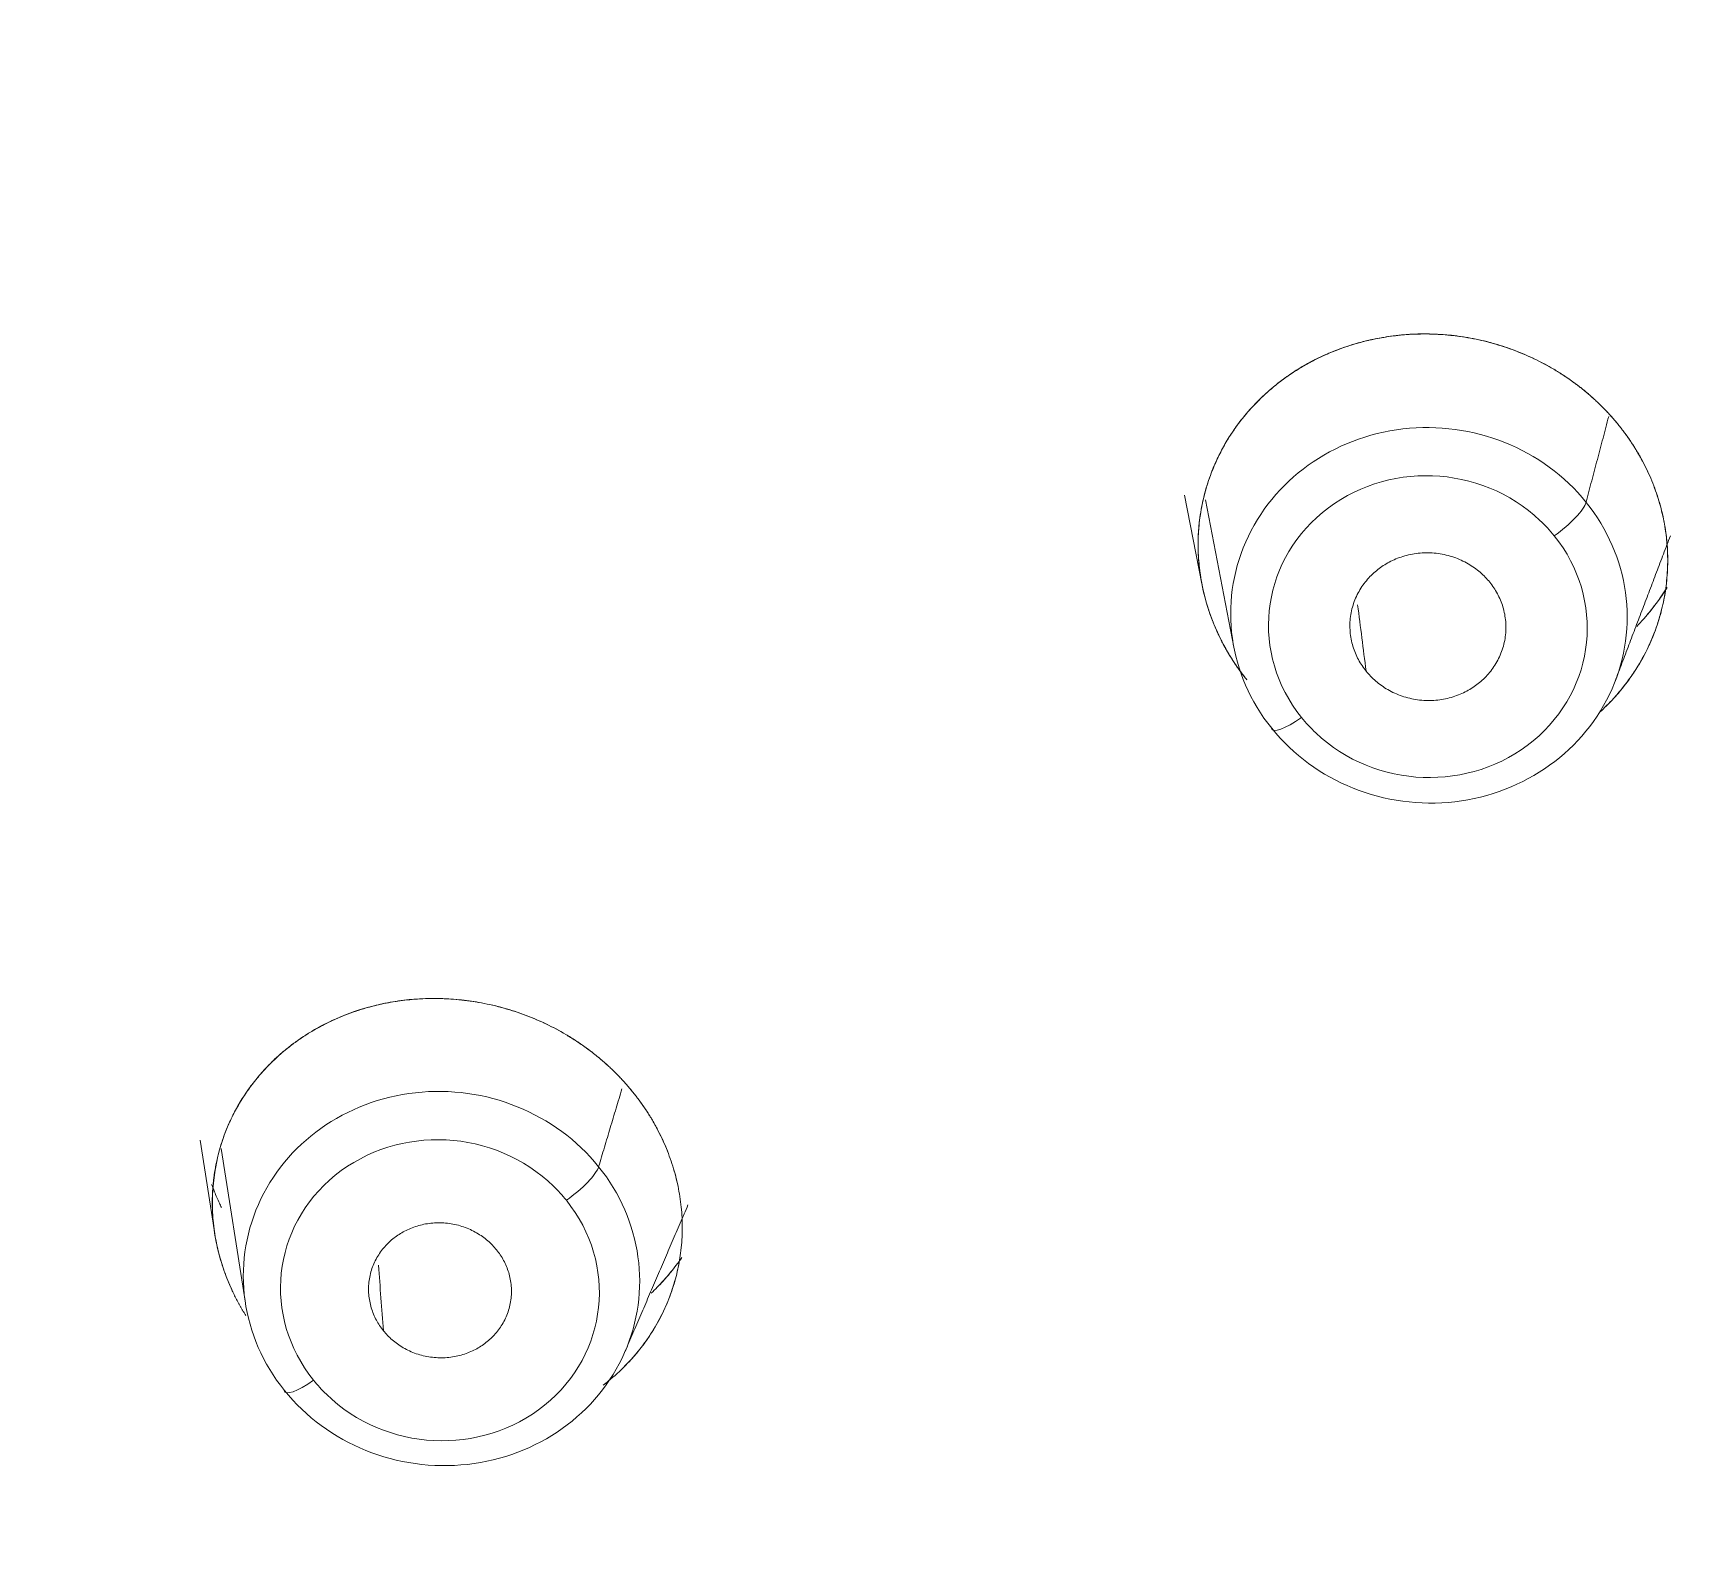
# Model space of a CAD drawing. Extents: x 6453 to 7582, y 0 to 827.
# Drawn here: x 6924.52 to 6937.32, y 468.15 to 479.79 of the extents above; entities that cross this region are included whole.
import ezdxf

# ---------------------------------------------------------------- set-up
doc = ezdxf.new("R2010")
doc.units = 0
doc.header["$LTSCALE"] = 30
doc.header["$MEASUREMENT"] = 0
doc.layers.add('1', color=7, linetype='CONTINUOUS')

msp = doc.modelspace()

# ---------------------------------------------------------------- linework, layer by layer
at = {"layer": '1', "color": 7, "linetype": 'Continuous', "lineweight": 18}
for p, q in [((6933.371, 476.234), (6933.503, 475.551)), ((6933.531, 476.196), (6933.75, 475.063)), ((6925.803, 471.272), (6925.915, 470.552)), ((6925.964, 471.208), (6926.15, 470.018)), ((6925.905, 470.613), (6925.915, 470.552))]:
    msp.add_line(p, q, dxfattribs=at)
for centre, major_axis, ratio, start_param, end_param in [((6959.952, 496.519), (-59.628, 0), 0.953717, 0, 1.529457), ((6959.952, 496.519), (-59.628, 0), 0.953717, 0, 1.529457), ((6935.249, 475.309), (-1.519, 0.131), 0.946747, 3.87792, 7.019513), ((6935.249, 475.309), (-1.519, 0.131), 0.946747, 0.736327, 3.87792), ((6927.658, 470.208), (-1.513, 0.19), 0.942829, 3.914589, 7.056182), ((6927.658, 470.208), (1.513, -0.19), 0.942829, 3.914589, 7.056182)]:
    msp.add_ellipse(centre, major_axis=major_axis, ratio=ratio, start_param=start_param, end_param=end_param, dxfattribs=at)
at = {"layer": '1', "color": 7, "linetype": 'Continuous', "lineweight": 13}
for centre, major_axis, ratio, start_param, end_param in [((6935.241, 475.222), (-1.221, 0.105), 0.946747, 4.01347, 7.019513), ((6936.221, 476.016), (-0.234, -0.188), 0.238566, 1.346254, 2.828942), ((6935.241, 475.222), (-1.221, 0.105), 0.946747, 3.87792, 4.01347), ((6935.241, 475.222), (-1.221, 0.105), 0.946747, 0.871877, 3.87792), ((6934.278, 474.62), (-0.234, -0.188), 0.238566, 6.146752, 7.62944), ((6935.241, 475.222), (-1.221, 0.105), 0.946747, 0.736327, 0.871877), ((6927.646, 470.118), (1.217, -0.153), 0.942829, 0.895772, 3.914589), ((6928.631, 470.909), (0.234, 0.188), 0.238566, 4.470394, 5.949007), ((6927.646, 470.118), (1.217, -0.153), 0.942829, 0.772996, 0.895772), ((6927.646, 470.118), (1.217, -0.153), 0.942829, 4.037364, 7.056182), ((6926.687, 469.525), (0.234, 0.188), 0.238566, 2.991781, 4.470394), ((6927.646, 470.118), (1.217, -0.153), 0.942829, 3.914589, 4.037364)]:
    msp.add_ellipse(centre, major_axis=major_axis, ratio=ratio, start_param=start_param, end_param=end_param, dxfattribs=at)
at = {"layer": '1', "color": 7, "linetype": 'Continuous', "lineweight": 18}
for points, knots in [([(6962.419, 439.668), (6962.999, 439.691), (6964.676, 439.78), (6967.443, 440.04), (6970.703, 440.52), (6973.93, 441.172), (6977.115, 441.992), (6980.248, 442.979), (6983.318, 444.129), (6986.318, 445.439), (6989.237, 446.905), (6992.067, 448.523), (6994.799, 450.287), (6997.425, 452.192), (6999.937, 454.232), (7002.327, 456.402), (7004.588, 458.694), (7006.713, 461.101), (7008.695, 463.617), (7010.529, 466.233), (7012.208, 468.942), (7013.729, 471.735), (7015.085, 474.604), (7016.274, 477.54), (7017.291, 480.534), (7018.133, 483.576), (7018.799, 486.659), (7019.284, 489.772), (7019.59, 492.905), (7019.713, 496.05), (7019.655, 499.196), (7019.414, 502.335), (7018.993, 505.456), (7018.391, 508.55), (7017.612, 511.608), (7016.657, 514.62), (7015.53, 517.578), (7014.233, 520.471), (7012.77, 523.292), (7011.147, 526.031), (7009.368, 528.681), (7007.439, 531.234), (7005.364, 533.681), (7003.152, 536.015), (7000.807, 538.229), (6998.339, 540.316), (6995.753, 542.27), (6993.058, 544.085), (6990.263, 545.755), (6987.375, 547.276), (6984.403, 548.643), (6981.357, 549.85), (6978.245, 550.896), (6975.078, 551.776), (6971.865, 552.489), (6968.616, 553.031), (6965.34, 553.401), (6962.047, 553.598), (6958.749, 553.622), (6955.453, 553.471), (6952.172, 553.148), (6948.914, 552.652), (6945.69, 551.986), (6942.51, 551.151), (6939.382, 550.149), (6936.317, 548.985), (6933.324, 547.661), (6930.413, 546.181), (6927.591, 544.551), (6924.868, 542.774), (6922.252, 540.857), (6919.75, 538.805), (6917.371, 536.624), (6915.122, 534.322), (6913.01, 531.904), (6911.04, 529.379), (6909.22, 526.755), (6907.554, 524.038), (6906.048, 521.238), (6904.706, 518.363), (6903.532, 515.422), (6902.531, 512.423), (6901.704, 509.377), (6901.055, 506.291), (6900.585, 503.176), (6900.295, 500.041), (6900.188, 496.896), (6900.263, 493.75), (6900.519, 490.612), (6900.956, 487.493), (6901.573, 484.402), (6902.368, 481.348), (6903.339, 478.34), (6904.481, 475.388), (6905.793, 472.5), (6907.27, 469.686), (6908.907, 466.954), (6910.699, 464.313), (6912.642, 461.769), (6914.729, 459.332), (6916.953, 457.008), (6919.309, 454.805), (6921.788, 452.73), (6924.384, 450.788), (6927.088, 448.985), (6929.892, 447.328), (6932.788, 445.82), (6935.766, 444.468), (6938.818, 443.274), (6941.935, 442.243), (6945.107, 441.377), (6948.323, 440.68), (6951.575, 440.153), (6954.634, 439.822), (6956.606, 439.702), (6957.484, 439.668)], [0, 0, 0, 0, 0.004702, 0.013606, 0.022511, 0.031416, 0.040321, 0.049226, 0.058131, 0.067035, 0.07594, 0.084844, 0.093748, 0.102652, 0.111556, 0.120459, 0.129362, 0.138265, 0.147168, 0.15607, 0.164972, 0.173874, 0.182775, 0.191676, 0.200577, 0.209478, 0.218378, 0.227279, 0.236179, 0.245079, 0.253978, 0.262878, 0.271778, 0.280678, 0.289578, 0.298478, 0.307379, 0.316279, 0.32518, 0.334081, 0.342982, 0.351884, 0.360785, 0.369687, 0.37859, 0.387493, 0.396396, 0.405299, 0.414202, 0.423106, 0.43201, 0.440914, 0.449818, 0.458723, 0.467628, 0.476532, 0.485437, 0.494342, 0.503247, 0.512152, 0.521057, 0.529962, 0.538867, 0.547772, 0.556677, 0.565582, 0.574486, 0.583391, 0.592295, 0.601199, 0.610103, 0.619007, 0.62791, 0.636813, 0.645716, 0.654619, 0.663521, 0.672423, 0.681325, 0.690226, 0.699127, 0.708028, 0.716929, 0.725829, 0.734729, 0.743629, 0.752529, 0.761429, 0.770329, 0.779229, 0.788129, 0.797029, 0.805929, 0.814829, 0.82373, 0.832631, 0.841532, 0.850433, 0.859334, 0.868236, 0.877138, 0.886041, 0.894944, 0.903847, 0.91275, 0.921653, 0.930557, 0.939461, 0.948365, 0.95727, 0.966174, 0.975079, 0.983983, 0.992888, 1, 1, 1, 1]), ([(6995.778, 451.033), (6996.33, 451.416), (6997.748, 452.443), (6999.935, 454.234), (7002.327, 456.401), (7004.588, 458.694), (7006.713, 461.101), (7008.695, 463.617), (7010.529, 466.233), (7012.208, 468.942), (7013.729, 471.735), (7015.085, 474.604), (7016.274, 477.54), (7017.291, 480.534), (7018.133, 483.576), (7018.799, 486.659), (7019.284, 489.772), (7019.59, 492.905), (7019.713, 496.05), (7019.655, 499.196), (7019.414, 502.335), (7018.993, 505.456), (7018.391, 508.55), (7017.612, 511.608), (7016.657, 514.62), (7015.53, 517.578), (7014.233, 520.471), (7012.77, 523.292), (7011.147, 526.031), (7009.368, 528.681), (7007.439, 531.234), (7005.364, 533.681), (7003.152, 536.015), (7000.807, 538.229), (6998.339, 540.316), (6995.753, 542.27), (6993.058, 544.085), (6990.263, 545.755), (6987.375, 547.276), (6984.403, 548.643), (6981.357, 549.85), (6978.245, 550.896), (6975.078, 551.776), (6971.865, 552.489), (6968.616, 553.031), (6965.34, 553.401), (6962.047, 553.598), (6958.749, 553.622), (6955.453, 553.471), (6952.172, 553.148), (6948.914, 552.652), (6945.69, 551.986), (6942.51, 551.151), (6939.382, 550.149), (6936.317, 548.985), (6933.324, 547.661), (6930.413, 546.181), (6927.591, 544.551), (6924.868, 542.774), (6922.252, 540.857), (6919.75, 538.805), (6917.371, 536.624), (6915.122, 534.322), (6913.01, 531.904), (6911.04, 529.379), (6909.22, 526.755), (6907.554, 524.038), (6906.048, 521.238), (6904.706, 518.363), (6903.532, 515.422), (6902.531, 512.423), (6901.704, 509.377), (6901.055, 506.291), (6900.585, 503.176), (6900.295, 500.041), (6900.188, 496.896), (6900.263, 493.75), (6900.519, 490.612), (6900.956, 487.493), (6901.573, 484.402), (6902.368, 481.348), (6903.339, 478.34), (6904.481, 475.388), (6905.793, 472.5), (6907.27, 469.686), (6908.907, 466.954), (6910.699, 464.313), (6912.642, 461.769), (6914.729, 459.332), (6916.954, 457.009), (6919.307, 454.804), (6921.793, 452.736), (6923.685, 451.284), (6924.774, 450.56), (6924.962, 450.437)], [0, 0, 0, 0, 0.006833, 0.017845, 0.028856, 0.039868, 0.050878, 0.061889, 0.072899, 0.083908, 0.094918, 0.105926, 0.116935, 0.127943, 0.138951, 0.149959, 0.160966, 0.171973, 0.18298, 0.193987, 0.204994, 0.216001, 0.227008, 0.238016, 0.249023, 0.26003, 0.271038, 0.282046, 0.293055, 0.304063, 0.315072, 0.326082, 0.337091, 0.348102, 0.359112, 0.370123, 0.381134, 0.392146, 0.403157, 0.414169, 0.425182, 0.436194, 0.447207, 0.45822, 0.469233, 0.480246, 0.491259, 0.502272, 0.513286, 0.524299, 0.535313, 0.546326, 0.557339, 0.568352, 0.579365, 0.590378, 0.601391, 0.612403, 0.623416, 0.634428, 0.645439, 0.656451, 0.667462, 0.678472, 0.689483, 0.700493, 0.711502, 0.722512, 0.73352, 0.744529, 0.755537, 0.766545, 0.777553, 0.78856, 0.799567, 0.810574, 0.821581, 0.832588, 0.843595, 0.854602, 0.865609, 0.876617, 0.887624, 0.898632, 0.90964, 0.920649, 0.931657, 0.942666, 0.953676, 0.964686, 0.975696, 0.986706, 0.997717, 1, 1, 1, 1]), ([(6936.71, 476.769), (6936.706, 476.775), (6936.697, 476.785), (6936.684, 476.801), (6936.67, 476.817), (6936.656, 476.833), (6936.642, 476.849), (6936.628, 476.864), (6936.614, 476.879), (6936.599, 476.895), (6936.584, 476.91), (6936.569, 476.925), (6936.554, 476.94), (6936.538, 476.954), (6936.523, 476.969), (6936.507, 476.983), (6936.491, 476.998), (6936.458, 477.026), (6936.408, 477.067), (6936.338, 477.119), (6936.265, 477.168), (6936.169, 477.226), (6936.044, 477.291), (6935.888, 477.356), (6935.721, 477.409), (6935.521, 477.453), (6935.282, 477.478), (6935.053, 477.47), (6934.876, 477.444), (6934.726, 477.412), (6934.588, 477.369), (6934.444, 477.31), (6934.333, 477.255), (6934.245, 477.204), (6934.187, 477.166), (6934.135, 477.129), (6934.075, 477.084), (6934.013, 477.031), (6933.935, 476.959), (6933.84, 476.858), (6933.748, 476.736), (6933.675, 476.618), (6933.621, 476.512), (6933.569, 476.391), (6933.525, 476.255), (6933.491, 476.096), (6933.473, 475.931), (6933.474, 475.759), (6933.493, 475.593), (6933.523, 475.457), (6933.555, 475.349), (6933.585, 475.266), (6933.619, 475.185), (6933.65, 475.12), (6933.677, 475.071), (6933.696, 475.037), (6933.716, 475.003), (6933.736, 474.97), (6933.757, 474.938), (6933.779, 474.906), (6933.802, 474.874), (6933.825, 474.843), (6933.841, 474.823), (6933.849, 474.813)], [0, 0, 0, 0, 0.003751, 0.007509, 0.011272, 0.015042, 0.018817, 0.022599, 0.026388, 0.030182, 0.033982, 0.037789, 0.041602, 0.045421, 0.049247, 0.053079, 0.056916, 0.060761, 0.076252, 0.091735, 0.10721, 0.122677, 0.151589, 0.18128, 0.212088, 0.24326, 0.28922, 0.338498, 0.364408, 0.384352, 0.420891, 0.442255, 0.468837, 0.488584, 0.498049, 0.507061, 0.523948, 0.539218, 0.552759, 0.583116, 0.616762, 0.639304, 0.661776, 0.684175, 0.714499, 0.743346, 0.776491, 0.809227, 0.840606, 0.871055, 0.88732, 0.903597, 0.919886, 0.936187, 0.943365, 0.950522, 0.957656, 0.964769, 0.971859, 0.978927, 0.985974, 0.992998, 1, 1, 1, 1]), ([(6936.71, 476.769), (6936.706, 476.775), (6936.697, 476.785), (6936.684, 476.801), (6936.67, 476.817), (6936.656, 476.833), (6936.642, 476.849), (6936.628, 476.864), (6936.614, 476.879), (6936.599, 476.895), (6936.584, 476.91), (6936.569, 476.925), (6936.554, 476.94), (6936.538, 476.954), (6936.523, 476.969), (6936.507, 476.983), (6936.491, 476.998), (6936.458, 477.026), (6936.408, 477.067), (6936.338, 477.119), (6936.265, 477.168), (6936.169, 477.226), (6936.044, 477.291), (6935.888, 477.356), (6935.721, 477.409), (6935.556, 477.445), (6935.392, 477.467), (6935.226, 477.476), (6935.051, 477.469), (6934.882, 477.446), (6934.711, 477.408), (6934.536, 477.351), (6934.396, 477.288), (6934.295, 477.233), (6934.239, 477.2), (6934.187, 477.166), (6934.135, 477.129), (6934.075, 477.084), (6934.013, 477.031), (6933.935, 476.959), (6933.84, 476.858), (6933.748, 476.736), (6933.675, 476.618), (6933.621, 476.512), (6933.569, 476.391), (6933.525, 476.255), (6933.494, 476.113), (6933.478, 475.98), (6933.47, 475.804), (6933.49, 475.579), (6933.544, 475.376), (6933.593, 475.246), (6933.622, 475.18), (6933.653, 475.115), (6933.683, 475.06), (6933.709, 475.015), (6933.73, 474.98), (6933.752, 474.945), (6933.776, 474.911), (6933.799, 474.878), (6933.824, 474.845), (6933.841, 474.824), (6933.849, 474.813)], [0, 0, 0, 0, 0.003751, 0.007509, 0.011272, 0.015042, 0.018818, 0.0226, 0.026388, 0.030183, 0.033983, 0.03779, 0.041603, 0.045423, 0.049248, 0.05308, 0.056918, 0.060762, 0.076255, 0.091738, 0.107213, 0.122681, 0.151593, 0.181286, 0.212094, 0.243267, 0.270317, 0.299133, 0.33105, 0.363575, 0.389412, 0.425393, 0.462562, 0.472658, 0.488638, 0.498103, 0.507115, 0.524004, 0.539274, 0.552815, 0.583173, 0.61682, 0.639363, 0.661835, 0.684235, 0.71456, 0.743407, 0.767061, 0.790549, 0.843621, 0.894232, 0.907608, 0.920969, 0.934316, 0.947649, 0.955208, 0.96274, 0.970246, 0.977724, 0.985176, 0.992602, 1, 1, 1, 1]), ([(6933.849, 474.813), (6933.845, 474.818), (6933.836, 474.829), (6933.823, 474.846), (6933.811, 474.863), (6933.798, 474.879), (6933.786, 474.896), (6933.774, 474.913), (6933.762, 474.931), (6933.751, 474.948), (6933.739, 474.965), (6933.728, 474.983), (6933.717, 475.001), (6933.707, 475.018), (6933.696, 475.036), (6933.686, 475.054), (6933.676, 475.072), (6933.666, 475.091), (6933.646, 475.129), (6933.618, 475.188), (6933.584, 475.268), (6933.555, 475.35), (6933.522, 475.46), (6933.492, 475.6), (6933.474, 475.769), (6933.474, 475.937), (6933.492, 476.104), (6933.528, 476.266), (6933.581, 476.424), (6933.65, 476.576), (6933.737, 476.72), (6933.839, 476.856), (6933.956, 476.982), (6934.086, 477.095), (6934.228, 477.195), (6934.379, 477.281), (6934.537, 477.351), (6934.702, 477.405), (6934.869, 477.444), (6935.039, 477.468), (6935.209, 477.476), (6935.38, 477.469), (6935.549, 477.447), (6935.716, 477.411), (6935.879, 477.359), (6936.038, 477.294), (6936.166, 477.228), (6936.264, 477.168), (6936.336, 477.12), (6936.405, 477.069), (6936.459, 477.025), (6936.5, 476.989), (6936.529, 476.964), (6936.556, 476.937), (6936.583, 476.911), (6936.61, 476.883), (6936.636, 476.856), (6936.661, 476.827), (6936.686, 476.799), (6936.702, 476.779), (6936.71, 476.769)], [0, 0, 0, 0, 0.003802, 0.0076, 0.011396, 0.01519, 0.018982, 0.022774, 0.026564, 0.030354, 0.034144, 0.037935, 0.041727, 0.045521, 0.049317, 0.053115, 0.056916, 0.060721, 0.064529, 0.08064, 0.096723, 0.112813, 0.128946, 0.161045, 0.193129, 0.224896, 0.256654, 0.288255, 0.31984, 0.35162, 0.383225, 0.415206, 0.447226, 0.479499, 0.511374, 0.542993, 0.574614, 0.605649, 0.636433, 0.666698, 0.696891, 0.726887, 0.756741, 0.786747, 0.81672, 0.847029, 0.877323, 0.892616, 0.90787, 0.923126, 0.938426, 0.94529, 0.95214, 0.958979, 0.965811, 0.97264, 0.979469, 0.986303, 0.993146, 1, 1, 1, 1]), ([(6933.849, 474.813), (6933.845, 474.818), (6933.836, 474.829), (6933.823, 474.846), (6933.811, 474.863), (6933.798, 474.879), (6933.786, 474.896), (6933.774, 474.913), (6933.762, 474.931), (6933.751, 474.948), (6933.739, 474.965), (6933.728, 474.983), (6933.717, 475.001), (6933.707, 475.018), (6933.696, 475.036), (6933.686, 475.054), (6933.676, 475.072), (6933.666, 475.091), (6933.646, 475.129), (6933.618, 475.188), (6933.584, 475.268), (6933.555, 475.35), (6933.522, 475.46), (6933.492, 475.6), (6933.474, 475.769), (6933.474, 475.937), (6933.492, 476.104), (6933.528, 476.266), (6933.581, 476.424), (6933.65, 476.576), (6933.737, 476.72), (6933.839, 476.856), (6933.956, 476.982), (6934.086, 477.095), (6934.228, 477.195), (6934.379, 477.281), (6934.537, 477.351), (6934.702, 477.405), (6934.869, 477.444), (6935.039, 477.468), (6935.209, 477.476), (6935.38, 477.469), (6935.549, 477.447), (6935.716, 477.411), (6935.879, 477.359), (6936.038, 477.294), (6936.166, 477.228), (6936.264, 477.168), (6936.336, 477.12), (6936.405, 477.069), (6936.459, 477.025), (6936.5, 476.989), (6936.529, 476.964), (6936.556, 476.937), (6936.583, 476.911), (6936.61, 476.883), (6936.636, 476.856), (6936.661, 476.827), (6936.686, 476.799), (6936.702, 476.779), (6936.71, 476.769)], [0, 0, 0, 0, 0.003802, 0.0076, 0.011396, 0.01519, 0.018982, 0.022774, 0.026564, 0.030354, 0.034144, 0.037935, 0.041727, 0.045521, 0.049317, 0.053115, 0.056916, 0.060721, 0.064529, 0.08064, 0.096723, 0.112813, 0.128946, 0.161045, 0.193129, 0.224896, 0.256654, 0.288255, 0.31984, 0.35162, 0.383225, 0.415206, 0.447226, 0.479499, 0.511374, 0.542993, 0.574614, 0.605649, 0.636433, 0.666698, 0.696891, 0.726887, 0.756741, 0.786747, 0.81672, 0.847029, 0.877323, 0.892616, 0.90787, 0.923126, 0.938426, 0.94529, 0.95214, 0.958979, 0.965811, 0.97264, 0.979469, 0.986303, 0.993146, 1, 1, 1, 1]), ([(6936.566, 474.567), (6936.596, 474.595), (6936.675, 474.672), (6936.772, 474.79), (6936.867, 474.932), (6936.943, 475.074), (6937.006, 475.233), (6937.049, 475.387), (6937.076, 475.542), (6937.088, 475.703), (6937.082, 475.87), (6937.058, 476.032), (6937.026, 476.164), (6936.992, 476.267), (6936.963, 476.344), (6936.93, 476.42), (6936.898, 476.482), (6936.872, 476.531), (6936.851, 476.566), (6936.83, 476.602), (6936.807, 476.636), (6936.784, 476.671), (6936.76, 476.704), (6936.735, 476.737), (6936.718, 476.758), (6936.71, 476.769)], [0, 0, 0, 0, 0.050588, 0.13455, 0.187638, 0.262233, 0.335435, 0.40069, 0.461448, 0.531935, 0.601647, 0.668738, 0.734053, 0.76756, 0.801092, 0.834652, 0.86824, 0.88489, 0.901488, 0.918035, 0.93453, 0.950974, 0.967367, 0.983709, 1, 1, 1, 1]), ([(6936.71, 476.769), (6936.714, 476.764), (6936.723, 476.753), (6936.736, 476.736), (6936.748, 476.72), (6936.761, 476.703), (6936.773, 476.686), (6936.785, 476.669), (6936.796, 476.652), (6936.808, 476.635), (6936.819, 476.618), (6936.83, 476.601), (6936.841, 476.583), (6936.852, 476.565), (6936.862, 476.547), (6936.872, 476.53), (6936.882, 476.512), (6936.902, 476.475), (6936.93, 476.419), (6936.963, 476.344), (6936.993, 476.267), (6937.027, 476.162), (6937.06, 476.028), (6937.082, 475.865), (6937.087, 475.699), (6937.075, 475.534), (6937.046, 475.372), (6937, 475.214), (6936.937, 475.062), (6936.859, 474.917), (6936.765, 474.78), (6936.677, 474.677), (6936.622, 474.621), (6936.605, 474.604)], [0, 0, 0, 0, 0.00845, 0.016893, 0.025331, 0.033763, 0.042193, 0.050621, 0.059049, 0.067478, 0.07591, 0.084346, 0.092788, 0.101236, 0.109693, 0.11816, 0.126637, 0.135128, 0.16936, 0.203505, 0.237658, 0.271908, 0.341166, 0.410403, 0.480167, 0.550619, 0.620909, 0.691041, 0.760589, 0.83057, 0.900358, 0.9707, 1, 1, 1, 1]), ([(6937.029, 476.147), (6937.025, 476.161), (6937.014, 476.201), (6936.992, 476.267), (6936.963, 476.344), (6936.93, 476.42), (6936.898, 476.482), (6936.872, 476.531), (6936.851, 476.566), (6936.83, 476.602), (6936.807, 476.636), (6936.784, 476.671), (6936.76, 476.704), (6936.735, 476.737), (6936.718, 476.758), (6936.71, 476.769)], [0, 0, 0, 0, 0.062557, 0.180665, 0.298864, 0.41716, 0.535556, 0.594246, 0.652754, 0.71108, 0.769225, 0.827188, 0.884972, 0.942576, 1, 1, 1, 1]), ([(6936.71, 476.769), (6936.714, 476.764), (6936.723, 476.753), (6936.736, 476.736), (6936.748, 476.72), (6936.761, 476.703), (6936.773, 476.686), (6936.785, 476.669), (6936.796, 476.652), (6936.808, 476.635), (6936.819, 476.618), (6936.83, 476.601), (6936.841, 476.583), (6936.852, 476.565), (6936.862, 476.547), (6936.872, 476.53), (6936.882, 476.512), (6936.902, 476.475), (6936.93, 476.419), (6936.963, 476.344), (6936.993, 476.267), (6937.014, 476.201), (6937.026, 476.161), (6937.029, 476.147)], [0, 0, 0, 0, 0.029134, 0.058243, 0.087332, 0.116405, 0.145468, 0.174526, 0.203583, 0.232644, 0.261714, 0.290799, 0.319902, 0.34903, 0.378186, 0.407376, 0.436605, 0.465876, 0.583897, 0.701621, 0.819366, 0.937452, 1, 1, 1, 1]), ([(6937.084, 475.784), (6937.085, 475.756), (6937.085, 475.672), (6937.075, 475.534), (6937.046, 475.372), (6937, 475.214), (6936.937, 475.062), (6936.859, 474.917), (6936.765, 474.78), (6936.677, 474.677), (6936.622, 474.621), (6936.605, 474.604)], [0, 0, 0, 0, 0.063659, 0.190559, 0.317167, 0.443491, 0.568764, 0.694816, 0.820521, 0.947224, 1, 1, 1, 1]), ([(6936.901, 475.283), (6936.941, 475.327), (6937.003, 475.405), (6937.059, 475.488), (6937.08, 475.522)], [0, 0, 0, 0, 0.59529, 1, 1, 1, 1]), ([(6936.901, 475.283), (6936.941, 475.327), (6937.003, 475.405), (6937.059, 475.488), (6937.08, 475.522)], [0, 0, 0, 0, 0.59529, 1, 1, 1, 1]), ([(6937.068, 475.504), (6937.055, 475.483), (6937.003, 475.406), (6936.929, 475.312), (6936.864, 475.242), (6936.847, 475.223)], [0, 0, 0, 0, 0.201431, 0.787915, 1, 1, 1, 1]), ([(6937.068, 475.504), (6937.055, 475.483), (6937.003, 475.406), (6936.929, 475.312), (6936.864, 475.242), (6936.847, 475.223)], [0, 0, 0, 0, 0.201431, 0.787915, 1, 1, 1, 1]), ([(6936.566, 474.567), (6936.596, 474.595), (6936.675, 474.672), (6936.772, 474.79), (6936.867, 474.932), (6936.933, 475.055), (6936.971, 475.145), (6936.984, 475.179)], [0, 0, 0, 0, 0.163954, 0.436068, 0.608122, 0.84988, 1, 1, 1, 1]), ([(6929.131, 471.639), (6929.127, 471.645), (6929.118, 471.655), (6929.105, 471.671), (6929.091, 471.687), (6929.078, 471.703), (6929.064, 471.719), (6929.05, 471.734), (6929.035, 471.749), (6929.021, 471.765), (6929.006, 471.78), (6928.991, 471.795), (6928.976, 471.81), (6928.96, 471.824), (6928.945, 471.839), (6928.929, 471.853), (6928.913, 471.868), (6928.88, 471.896), (6928.83, 471.938), (6928.761, 471.99), (6928.688, 472.039), (6928.592, 472.099), (6928.467, 472.166), (6928.308, 472.234), (6928.14, 472.29), (6927.941, 472.336), (6927.704, 472.365), (6927.476, 472.362), (6927.296, 472.339), (6927.163, 472.313), (6927.024, 472.275), (6926.878, 472.222), (6926.77, 472.17), (6926.696, 472.13), (6926.652, 472.104), (6926.607, 472.076), (6926.557, 472.042), (6926.498, 472), (6926.434, 471.947), (6926.368, 471.889), (6926.3, 471.819), (6926.227, 471.735), (6926.158, 471.642), (6926.095, 471.542), (6926.04, 471.438), (6925.988, 471.317), (6925.944, 471.18), (6925.91, 471.019), (6925.894, 470.85), (6925.897, 470.677), (6925.919, 470.511), (6925.951, 470.376), (6925.985, 470.271), (6926.013, 470.195), (6926.035, 470.146), (6926.045, 470.124)], [0, 0, 0, 0, 0.004038, 0.008083, 0.012134, 0.016191, 0.020255, 0.024326, 0.028403, 0.032486, 0.036577, 0.040673, 0.044777, 0.048887, 0.053004, 0.057127, 0.061257, 0.065394, 0.082064, 0.098725, 0.115378, 0.132024, 0.163694, 0.196231, 0.230013, 0.264204, 0.312254, 0.366249, 0.395273, 0.417198, 0.445645, 0.480193, 0.50969, 0.517504, 0.530965, 0.540548, 0.54986, 0.567814, 0.584805, 0.600754, 0.622079, 0.645223, 0.67019, 0.69471, 0.719261, 0.743842, 0.777623, 0.810258, 0.847373, 0.883627, 0.918002, 0.950908, 0.968018, 0.985114, 1, 1, 1, 1]), ([(6926.154, 469.923), (6926.153, 469.925), (6926.148, 469.932), (6926.14, 469.946), (6926.129, 469.964), (6926.118, 469.982), (6926.108, 470.001), (6926.097, 470.019), (6926.077, 470.057), (6926.049, 470.114), (6926.015, 470.192), (6925.985, 470.271), (6925.95, 470.38), (6925.917, 470.518), (6925.896, 470.687), (6925.895, 470.857), (6925.918, 471.081), (6925.99, 471.352), (6926.122, 471.598), (6926.257, 471.774), (6926.374, 471.896), (6926.503, 472.006), (6926.644, 472.103), (6926.795, 472.185), (6926.954, 472.251), (6927.118, 472.303), (6927.284, 472.339), (6927.452, 472.359), (6927.622, 472.364), (6927.793, 472.355), (6927.966, 472.33), (6928.136, 472.291), (6928.302, 472.237), (6928.462, 472.169), (6928.59, 472.101), (6928.688, 472.04), (6928.759, 471.991), (6928.828, 471.939), (6928.882, 471.895), (6928.923, 471.859), (6928.951, 471.833), (6928.979, 471.807), (6929.006, 471.78), (6929.032, 471.753), (6929.058, 471.725), (6929.083, 471.697), (6929.107, 471.669), (6929.123, 471.649), (6929.131, 471.639)], [0, 0, 0, 0, 0.001125, 0.005127, 0.009134, 0.013145, 0.017161, 0.021182, 0.02521, 0.041545, 0.057839, 0.074127, 0.090448, 0.124022, 0.157417, 0.190967, 0.225006, 0.292542, 0.358832, 0.391951, 0.425246, 0.458871, 0.491984, 0.524835, 0.557902, 0.590104, 0.621909, 0.653132, 0.684302, 0.71571, 0.747233, 0.779166, 0.810674, 0.842075, 0.873693, 0.889469, 0.905218, 0.920981, 0.936799, 0.943856, 0.950895, 0.957921, 0.964937, 0.971947, 0.978955, 0.985964, 0.992977, 1, 1, 1, 1]), ([(6926.154, 469.923), (6926.153, 469.925), (6926.148, 469.932), (6926.14, 469.946), (6926.129, 469.964), (6926.118, 469.982), (6926.108, 470.001), (6926.097, 470.019), (6926.077, 470.057), (6926.049, 470.114), (6926.015, 470.192), (6925.985, 470.271), (6925.95, 470.38), (6925.917, 470.518), (6925.896, 470.687), (6925.895, 470.857), (6925.918, 471.081), (6925.99, 471.352), (6926.122, 471.598), (6926.257, 471.774), (6926.374, 471.896), (6926.503, 472.006), (6926.644, 472.103), (6926.795, 472.185), (6926.954, 472.251), (6927.118, 472.303), (6927.284, 472.339), (6927.452, 472.359), (6927.622, 472.364), (6927.793, 472.355), (6927.966, 472.33), (6928.136, 472.291), (6928.302, 472.237), (6928.462, 472.169), (6928.59, 472.101), (6928.688, 472.04), (6928.759, 471.991), (6928.828, 471.939), (6928.882, 471.895), (6928.923, 471.859), (6928.951, 471.833), (6928.979, 471.807), (6929.006, 471.78), (6929.032, 471.753), (6929.058, 471.725), (6929.083, 471.697), (6929.107, 471.669), (6929.123, 471.649), (6929.131, 471.639)], [0, 0, 0, 0, 0.001125, 0.005127, 0.009134, 0.013145, 0.017161, 0.021182, 0.02521, 0.041545, 0.057839, 0.074127, 0.090448, 0.124022, 0.157417, 0.190967, 0.225006, 0.292542, 0.358832, 0.391951, 0.425246, 0.458871, 0.491984, 0.524835, 0.557902, 0.590104, 0.621909, 0.653132, 0.684302, 0.71571, 0.747233, 0.779166, 0.810674, 0.842075, 0.873693, 0.889469, 0.905218, 0.920981, 0.936799, 0.943856, 0.950895, 0.957921, 0.964937, 0.971947, 0.978955, 0.985964, 0.992977, 1, 1, 1, 1]), ([(6929.131, 471.639), (6929.127, 471.645), (6929.118, 471.655), (6929.105, 471.671), (6929.091, 471.687), (6929.078, 471.703), (6929.064, 471.719), (6929.05, 471.734), (6929.035, 471.749), (6929.021, 471.765), (6929.006, 471.78), (6928.991, 471.795), (6928.976, 471.81), (6928.96, 471.824), (6928.945, 471.839), (6928.929, 471.853), (6928.913, 471.868), (6928.88, 471.896), (6928.83, 471.938), (6928.761, 471.99), (6928.688, 472.039), (6928.592, 472.099), (6928.467, 472.166), (6928.308, 472.234), (6928.14, 472.29), (6927.973, 472.329), (6927.809, 472.353), (6927.642, 472.364), (6927.466, 472.36), (6927.297, 472.34), (6927.126, 472.305), (6926.951, 472.252), (6926.812, 472.191), (6926.71, 472.138), (6926.657, 472.107), (6926.607, 472.076), (6926.557, 472.042), (6926.498, 472), (6926.434, 471.947), (6926.368, 471.889), (6926.3, 471.819), (6926.227, 471.735), (6926.158, 471.642), (6926.095, 471.542), (6926.04, 471.438), (6925.988, 471.317), (6925.944, 471.18), (6925.914, 471.039), (6925.899, 470.912), (6925.894, 470.788), (6925.9, 470.655), (6925.916, 470.538), (6925.935, 470.447), (6925.951, 470.381), (6925.971, 470.315), (6926, 470.228), (6926.026, 470.164), (6926.045, 470.123)], [0, 0, 0, 0, 0.004037, 0.008081, 0.012132, 0.016189, 0.020252, 0.024322, 0.028399, 0.032482, 0.036572, 0.040668, 0.044771, 0.04888, 0.052996, 0.057119, 0.061249, 0.065385, 0.082053, 0.098712, 0.115363, 0.132007, 0.163671, 0.196205, 0.229982, 0.264168, 0.293546, 0.32489, 0.359664, 0.395135, 0.423558, 0.462028, 0.503023, 0.514061, 0.530928, 0.54051, 0.54982, 0.567771, 0.58476, 0.600707, 0.62203, 0.645171, 0.670133, 0.694651, 0.719198, 0.743775, 0.777552, 0.810183, 0.834215, 0.857952, 0.887812, 0.916795, 0.930787, 0.944512, 0.958624, 0.972895, 1, 1, 1, 1]), ([(6928.902, 469.389), (6928.915, 469.399), (6928.975, 469.446), (6929.082, 469.544), (6929.193, 469.672), (6929.288, 469.811), (6929.365, 469.95), (6929.429, 470.106), (6929.472, 470.257), (6929.5, 470.411), (6929.512, 470.57), (6929.506, 470.736), (6929.483, 470.897), (6929.451, 471.028), (6929.417, 471.131), (6929.388, 471.209), (6929.354, 471.286), (6929.322, 471.348), (6929.295, 471.398), (6929.274, 471.434), (6929.253, 471.47), (6929.23, 471.505), (6929.206, 471.539), (6929.182, 471.573), (6929.157, 471.607), (6929.14, 471.629), (6929.131, 471.639)], [0, 0, 0, 0, 0.019478, 0.090869, 0.171603, 0.222011, 0.293217, 0.363178, 0.425687, 0.484075, 0.551336, 0.617826, 0.681771, 0.743996, 0.776261, 0.808549, 0.840861, 0.873201, 0.889229, 0.905205, 0.92113, 0.937004, 0.952828, 0.968602, 0.984326, 1, 1, 1, 1]), ([(6928.902, 469.389), (6928.915, 469.399), (6928.975, 469.446), (6929.082, 469.544), (6929.193, 469.672), (6929.288, 469.811), (6929.365, 469.95), (6929.429, 470.106), (6929.472, 470.257), (6929.5, 470.411), (6929.512, 470.57), (6929.506, 470.736), (6929.483, 470.897), (6929.451, 471.028), (6929.417, 471.131), (6929.388, 471.209), (6929.354, 471.286), (6929.322, 471.348), (6929.295, 471.398), (6929.274, 471.434), (6929.253, 471.47), (6929.23, 471.505), (6929.206, 471.539), (6929.182, 471.573), (6929.157, 471.607), (6929.14, 471.629), (6929.131, 471.639)], [0, 0, 0, 0, 0.019478, 0.090869, 0.171603, 0.222011, 0.293217, 0.363178, 0.425687, 0.484075, 0.551336, 0.617826, 0.681771, 0.743996, 0.776261, 0.808549, 0.840861, 0.873201, 0.889229, 0.905205, 0.92113, 0.937004, 0.952828, 0.968602, 0.984326, 1, 1, 1, 1]), ([(6929.131, 471.639), (6929.136, 471.634), (6929.144, 471.623), (6929.157, 471.606), (6929.17, 471.589), (6929.183, 471.572), (6929.195, 471.555), (6929.207, 471.538), (6929.219, 471.521), (6929.231, 471.503), (6929.242, 471.486), (6929.253, 471.468), (6929.264, 471.45), (6929.275, 471.432), (6929.286, 471.414), (6929.296, 471.396), (6929.306, 471.377), (6929.326, 471.34), (6929.354, 471.284), (6929.388, 471.208), (6929.417, 471.131), (6929.448, 471.036), (6929.466, 470.967), (6929.475, 470.924)], [0, 0, 0, 0, 0.025907, 0.051795, 0.077666, 0.103527, 0.12938, 0.155231, 0.181083, 0.206942, 0.232811, 0.258695, 0.284598, 0.310525, 0.33648, 0.362467, 0.38849, 0.414554, 0.518898, 0.622952, 0.726997, 0.831307, 1, 1, 1, 1]), ([(6929.131, 471.639), (6929.136, 471.634), (6929.144, 471.623), (6929.157, 471.606), (6929.17, 471.589), (6929.183, 471.572), (6929.195, 471.555), (6929.207, 471.538), (6929.219, 471.521), (6929.231, 471.503), (6929.242, 471.486), (6929.253, 471.468), (6929.264, 471.45), (6929.275, 471.432), (6929.286, 471.414), (6929.296, 471.396), (6929.306, 471.377), (6929.326, 471.34), (6929.354, 471.284), (6929.388, 471.208), (6929.417, 471.131), (6929.448, 471.036), (6929.466, 470.967), (6929.475, 470.924)], [0, 0, 0, 0, 0.025907, 0.051795, 0.077666, 0.103527, 0.12938, 0.155231, 0.181083, 0.206942, 0.232811, 0.258695, 0.284598, 0.310525, 0.33648, 0.362467, 0.38849, 0.414554, 0.518898, 0.622952, 0.726997, 0.831307, 1, 1, 1, 1]), ([(6925.966, 470.755), (6925.961, 470.766), (6925.942, 470.806), (6925.917, 470.864), (6925.898, 470.912), (6925.891, 470.93)], [0, 0, 0, 0, 0.188651, 0.691681, 1, 1, 1, 1]), ([(6925.966, 470.755), (6925.961, 470.766), (6925.942, 470.806), (6925.917, 470.864), (6925.898, 470.912), (6925.891, 470.93)], [0, 0, 0, 0, 0.188601, 0.691622, 1, 1, 1, 1]), ([(6929.509, 470.601), (6929.509, 470.59), (6929.508, 470.524), (6929.499, 470.404), (6929.469, 470.243), (6929.422, 470.088), (6929.359, 469.938), (6929.279, 469.796), (6929.185, 469.663), (6929.1, 469.566), (6929.047, 469.514), (6929.033, 469.5)], [0, 0, 0, 0, 0.027609, 0.160016, 0.292585, 0.424862, 0.556517, 0.689037, 0.821184, 0.953793, 1, 1, 1, 1]), ([(6929.509, 470.601), (6929.509, 470.59), (6929.508, 470.524), (6929.499, 470.404), (6929.469, 470.243), (6929.422, 470.088), (6929.359, 469.938), (6929.279, 469.796), (6929.185, 469.663), (6929.1, 469.566), (6929.047, 469.514), (6929.033, 469.5)], [0, 0, 0, 0, 0.027609, 0.160016, 0.292585, 0.424862, 0.556517, 0.689037, 0.821184, 0.953793, 1, 1, 1, 1]), ([(6929.442, 470.283), (6929.416, 470.25), (6929.361, 470.186), (6929.302, 470.125), (6929.271, 470.096)], [0, 0, 0, 0, 0.501932, 1, 1, 1, 1]), ([(6929.442, 470.283), (6929.416, 470.25), (6929.361, 470.186), (6929.302, 470.125), (6929.271, 470.096)], [0, 0, 0, 0, 0.501932, 1, 1, 1, 1]), ([(6929.322, 470.147), (6929.335, 470.16), (6929.389, 470.217), (6929.45, 470.291), (6929.495, 470.354), (6929.506, 470.369)], [0, 0, 0, 0, 0.187207, 0.814003, 1, 1, 1, 1]), ([(6929.322, 470.147), (6929.335, 470.16), (6929.389, 470.217), (6929.45, 470.291), (6929.495, 470.354), (6929.506, 470.369)], [0, 0, 0, 0, 0.187207, 0.814003, 1, 1, 1, 1])]:
    msp.add_open_spline(points, degree=3, knots=knots, dxfattribs=at)
msp.add_rational_spline([(6900.323, 496.519), (6900.323, 441.954), (6957.487, 439.699)], [1, 0.715597051235, 0.983511684925], degree=2, dxfattribs=at)
msp.add_rational_spline([(6900.323, 496.519), (6900.323, 441.954), (6957.487, 439.699)], [1, 0.715597051235, 0.983511684925], degree=2, dxfattribs=at)
at = {"layer": '1', "color": 7, "linetype": 'Continuous', "lineweight": 13}
for points, degree in [([(6936.631, 476.837), (6936.457, 476.178)], 1), ([(6934.766, 474.88), (6934.744, 475.05), (6934.723, 475.22), (6934.701, 475.39)], 3), ([(6929.045, 471.667), (6928.866, 471.068)], 1), ([(6927.174, 470.31), (6927.186, 470.143), (6927.198, 469.975), (6927.211, 469.807)], 3)]:
    msp.add_open_spline(points, degree=degree, dxfattribs=at)
at = {"layer": '1', "color": 7, "linetype": 'Continuous', "lineweight": 18}
for points in [[(6936.68, 474.801), (6937.105, 475.92)], [(6929.069, 469.646), (6929.553, 470.775)]]:
    msp.add_open_spline(points, degree=1, dxfattribs=at)
for points, weights in [([(6934.766, 474.88), (6934.4, 475.334), (6934.876, 475.676), (6935.352, 476.017), (6935.717, 475.563)], [1, 0.707106781193, 1, 0.707106781193, 1]), ([(6935.717, 475.563), (6936.082, 475.11), (6935.607, 474.768), (6935.131, 474.426), (6934.766, 474.88)], [1, 0.707106781185, 1, 0.707106781185, 1]), ([(6927.211, 469.807), (6926.876, 470.224), (6927.312, 470.534), (6927.747, 470.844), (6928.082, 470.428)], [1, 0.707106781189, 1, 0.707106781189, 1]), ([(6927.211, 469.807), (6927.545, 469.391), (6927.981, 469.701), (6928.417, 470.012), (6928.082, 470.428)], [1, 0.707106781184, 1, 0.707106781184, 1])]:
    msp.add_rational_spline(points, weights, degree=2, knots=[0, 0, 0, 0.5, 0.5, 1, 1, 1], dxfattribs=at)

doc.saveas('drawing.dxf')
